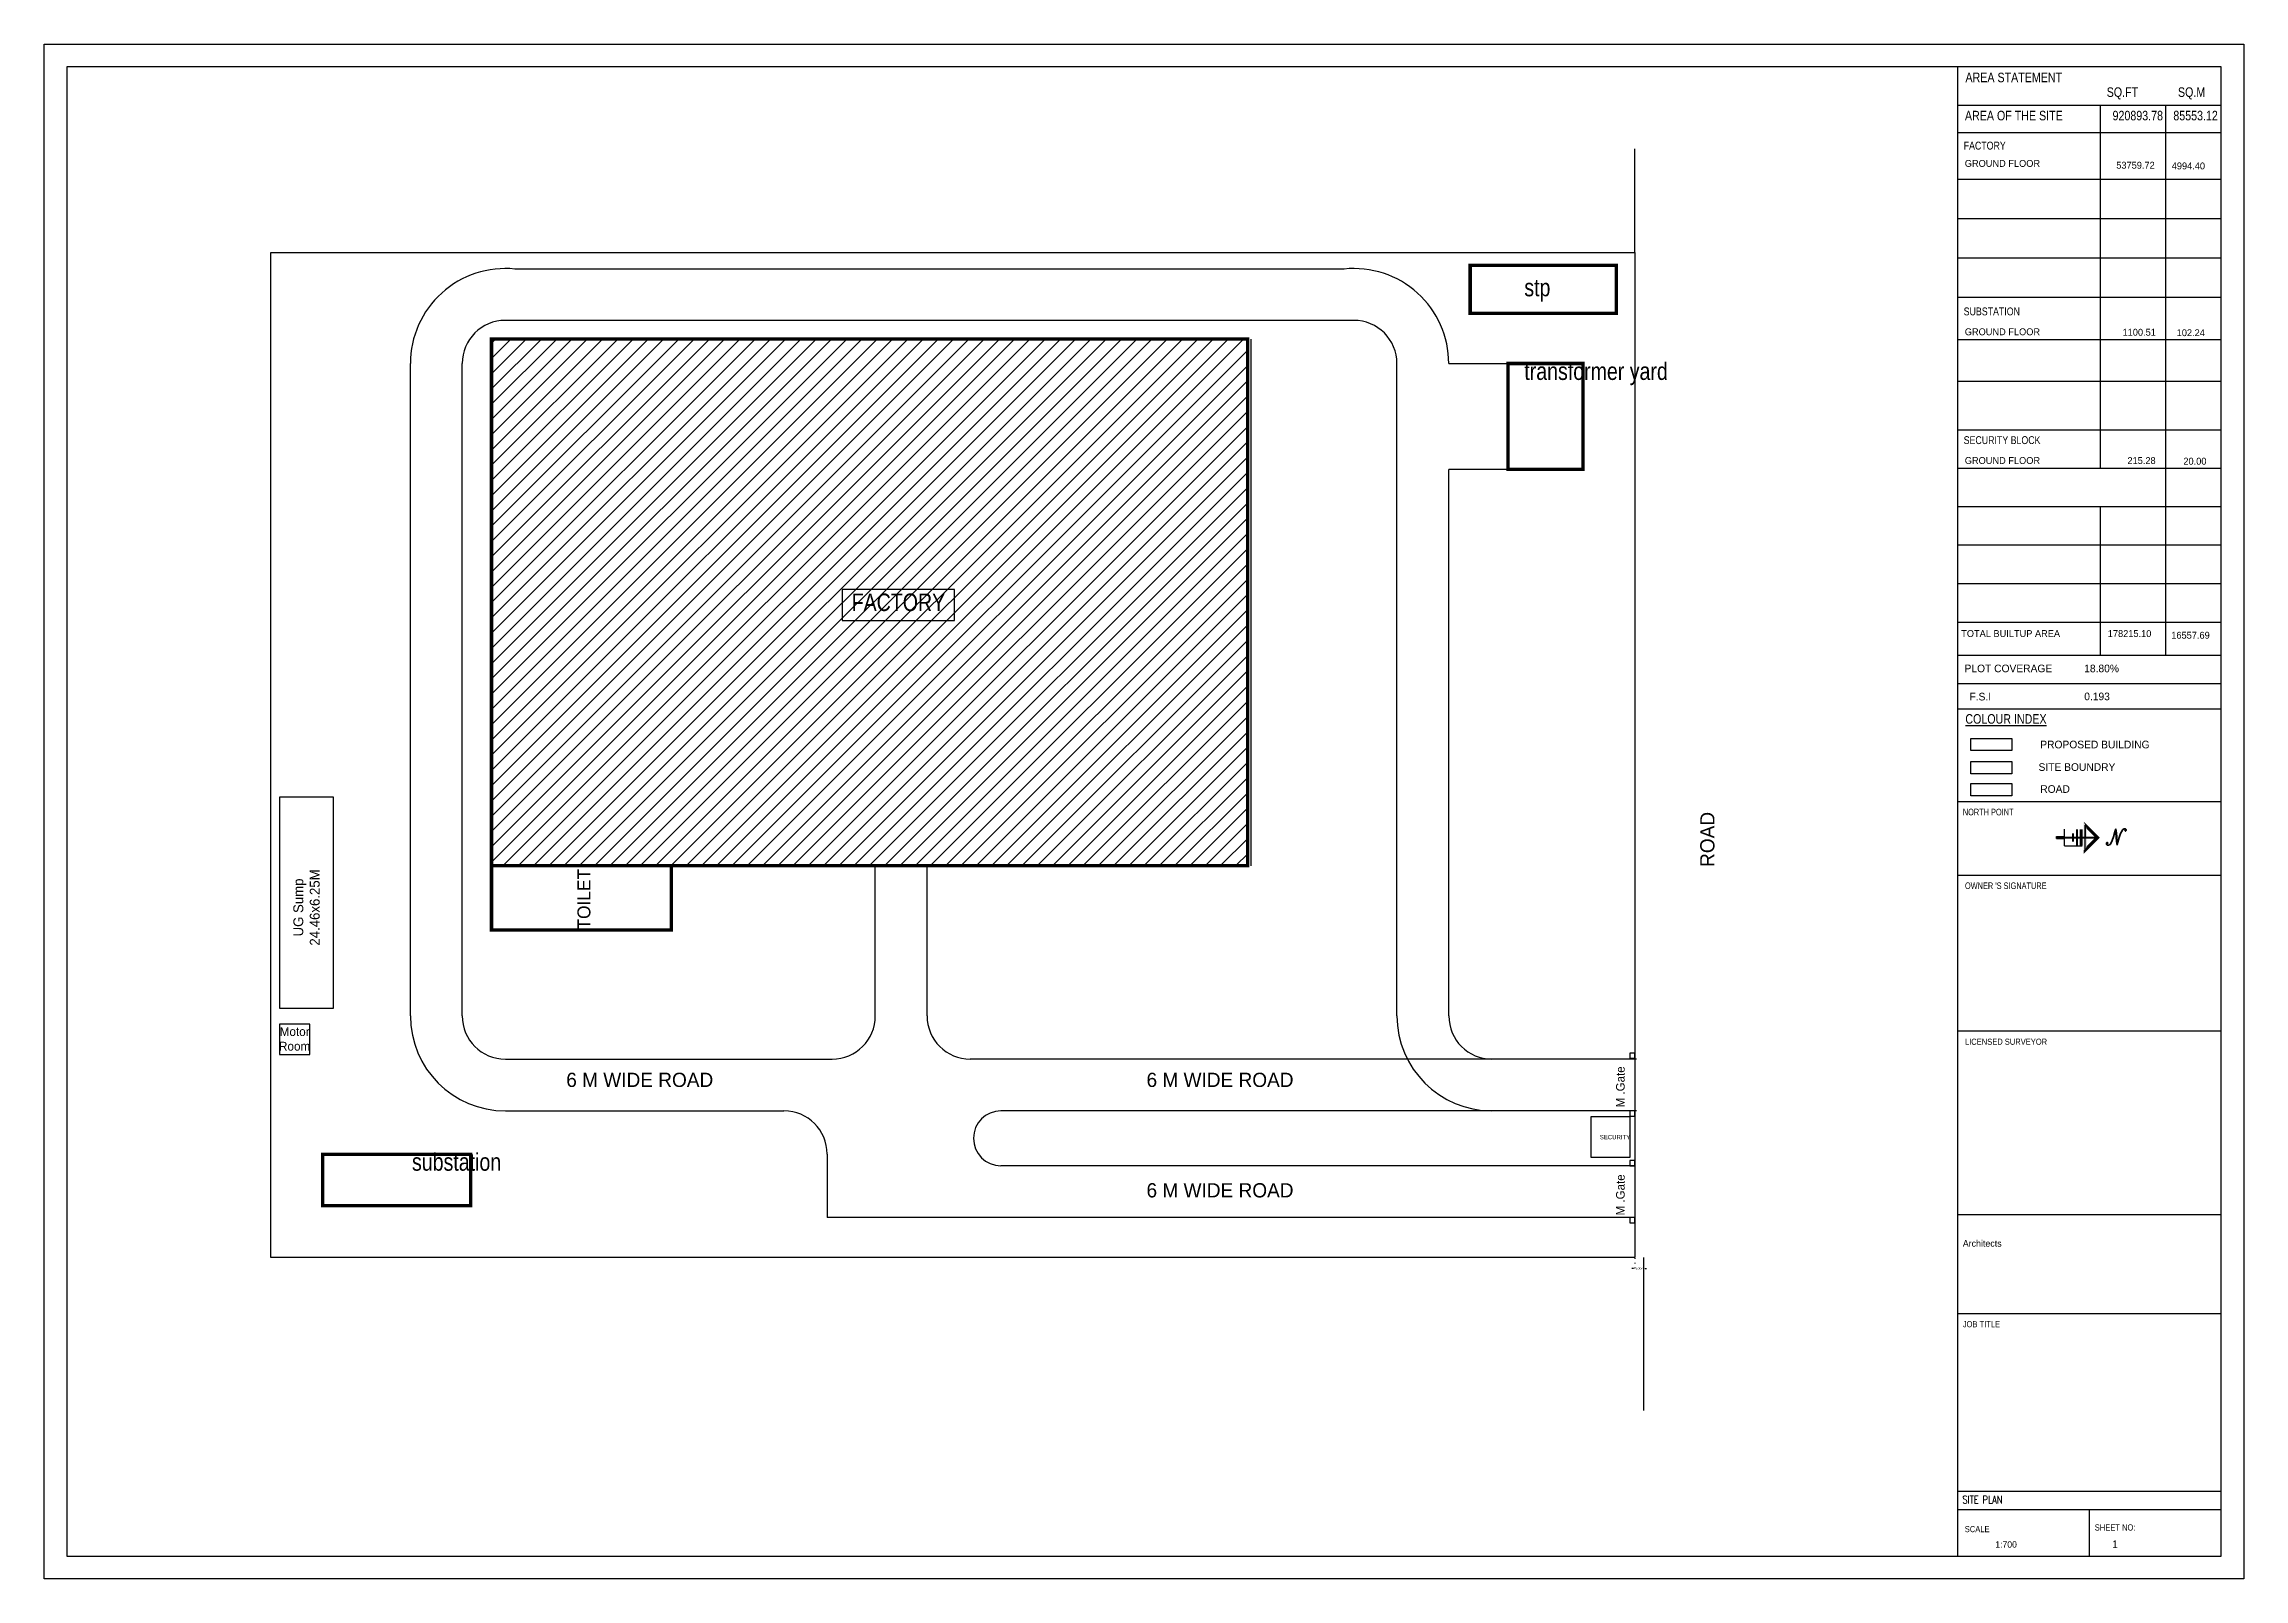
# Model space of a CAD drawing. Header units: metres. Extents: x 1422408 to 2267428, y 4130 to 80428.
# Drawn here: x 2266889.3 to 2267144.1, y 4130.2 to 4308 of the extents above; entities that cross this region are included whole.
import ezdxf
from ezdxf.enums import TextEntityAlignment as Align

# ---------------------------------------------------------------- set-up
doc = ezdxf.new("R2010")
doc.units = ezdxf.units.M
doc.header["$LTSCALE"] = 3.5
doc.header["$MEASUREMENT"] = 0
doc.linetypes.add('DOT2', pattern=[0.125, 0, -0.125])
doc.layers.get('0').update_dxf_attribs({"linetype": 'CONTINUOUS'})
doc.layers.get('DEFPOINTS').update_dxf_attribs({"linetype": 'CONTINUOUS'})
for name, color, linetype in [('DIM1', 5, 'CONTINUOUS'), ('ED', 30, 'CONTINUOUS'), ('exis-lay', 2, 'CONTINUOUS'), ('HAT', 15, 'CONTINUOUS'), ('HATCH', 15, 'CONTINUOUS'), ('LVLS', 7, 'CONTINUOUS'), ('PLINTH', 251, 'CONTINUOUS'), ('ROAD', 83, 'CONTINUOUS'), ('SURRENDER_ROAD_WIDTH', 2, 'CONTINUOUS'), ('TEXT', 4, 'CONTINUOUS'), ('TEXT1', 7, 'CONTINUOUS'), ('TITLE', 7, 'CONTINUOUS'), ('WAL', 1, 'CONTINUOUS'), ('WALL', 125, 'CONTINUOUS')]:
    doc.layers.add(name, color=color, linetype=linetype)
doc.styles.add('A', font='arial.ttf', dxfattribs={"width": 0.9, "height": 7.5})
doc.styles.add('ID', font='GOTHIC.TTF', dxfattribs={"width": 0.85})
doc.styles.add('J2', font='swissel.ttf', dxfattribs={"height": 4.75})
doc.styles.add('SCRIPTC', font='scriptc_.ttf', dxfattribs={"height": 48})
doc.styles.add('TITLE1', font='romanc__.ttf', dxfattribs={"width": 0.75, "height": 0.2})
doc.styles.add('USA TEXT', font='GOTHIC.TTF')
doc.dimstyles.get("Standard").update_dxf_attribs({"dimtxt": 0.18, "dimasz": 0.18, "dimexe": 0.18, "dimexo": 0.0625, "dimgap": 0.09, "dimtad": 0, "dimtih": 1, "dimtoh": 1, "dimdec": 4, "dimzin": 0, "dimdsep": 46, "dimtxsty": 'Standard', "dimcen": 0.09, "dimadec": 0, "dimazin": 0, "dimtfac": 1, "dimtdec": 4, "dimtofl": 0, "dimtmove": 0, "dimatfit": 3, "dimfxl": 1, "dimtolj": 1, "dimtzin": 0, "dimarcsym": 0})

# ---------------------------------------------------------------- blocks, each defined once
blk = doc.blocks.new('*D359')
at = {"layer": 'DEFPOINTS', "color": 0, "transparency": 16777216}
for p in [(2267073.57, 4167.43), (2267074.57, 4167.43), (2267074.57, 4166.17)]:
    blk.add_point(p, dxfattribs=at)
at = {"layer": 'SURRENDER_ROAD_WIDTH', "color": 0, "lineweight": -2, "transparency": 16777216}
for p, q in [((2267073.39, 4166.17), (2267073.21, 4166.17)), ((2267074.75, 4166.17), (2267074.93, 4166.17))]:
    blk.add_line(p, q, dxfattribs=at)
at = {"layer": 'SURRENDER_ROAD_WIDTH', "color": 0, "linetype": 'DOT2', "lineweight": -2, "transparency": 16777216}
for p, q in [((2267073.57, 4167.37), (2267073.57, 4165.99)), ((2267074.57, 4167.37), (2267074.57, 4165.99))]:
    blk.add_line(p, q, dxfattribs=at)
at = {"layer": 'SURRENDER_ROAD_WIDTH', "color": 0, "transparency": 16777216}
for points in [[(2267073.39, 4166.2), (2267073.39, 4166.14), (2267073.57, 4166.17)], [(2267074.75, 4166.2), (2267074.75, 4166.14), (2267074.57, 4166.17)]]:
    blk.add_solid(points, dxfattribs=at)
at = {"layer": 'SURRENDER_ROAD_WIDTH', "color": 0, "transparency": 16777216, "insert": (2267074.07, 4166.17), "char_height": 0.18, "attachment_point": 5}
blk.add_mtext('\\A1;1.0000', dxfattribs=at)

msp = doc.modelspace()

# ---------------------------------------------------------------- hatches: boundary and pattern name
at = {"layer": 'HAT'}
h = msp.add_hatch(dxfattribs=at)
h.set_pattern_fill('ANSI31', color=256, scale=10)
h.set_pattern_definition([(45, (2261844.8244, -1005.0673), (-0.88388348, 0.88388348), [])])
h.paths.add_polyline_path([(2266941.14183, 4273.8119), (2267028.72997, 4273.8119), (2267028.72997, 4212.8219), (2266941.14183, 4212.8219)])

# ---------------------------------------------------------------- linework, layer by layer
for p, q in [((2267125.73238, 4217.50601), (2267125.73238, 4216.0747)), ((2267125.73238, 4217.50601), (2267127.16369, 4216.0747)), ((2267125.73238, 4214.64338), (2267125.73238, 4217.50601)), ((2267125.73238, 4216.0747), (2267122.39266, 4216.0747)), ((2267127.16369, 4216.0747), (2267125.73238, 4214.64338))]:
    msp.add_line(p, q)
at = {"color": 1}
for p, q in [((2267122.39266, 4215.95542), (2267122.39266, 4216.19397)), ((2267122.39266, 4216.19397), (2267123.34687, 4216.19397)), ((2267122.39266, 4215.95542), (2267123.34687, 4215.95542)), ((2267123.34687, 4215.12049), (2267123.34687, 4217.0289)), ((2267123.34687, 4215.12049), (2267125.39116, 4215.12049))]:
    msp.add_line(p, q, dxfattribs=at)
for points in [[(2266981.73738, 4241.22888), (2266994.78484, 4241.22888), (2266994.78484, 4244.79717), (2266981.73738, 4244.79717)], [(2266916.58883, 4196.29625), (2266922.83723, 4196.29625), (2266922.83723, 4220.75645), (2266916.58883, 4220.75645)]]:
    msp.add_lwpolyline(points, close=True)
at = {"const_width": 0.23855}
msp.add_lwpolyline([(2267123.34687, 4216.0747), (2267127.16087, 4216.0747)], dxfattribs=at)
at = {"color": 5}
msp.add_lwpolyline([(2266920.09403, 4190.94656), (2266920.09403, 4194.45176), (2266916.58883, 4194.45176), (2266916.58883, 4190.94656)], close=True, dxfattribs=at)
at = {"elevation": 0}
msp.add_lwpolyline([(2267068.51154, 4183.76342), (2267072.97154, 4183.76342), (2267072.97154, 4179.03842), (2267068.51154, 4179.03842)], close=True, dxfattribs=at)
for points in [[(2267125.55347, 4217.93794), (2267125.9113, 4217.07407), (2267127.41672, 4216.0747), (2267126.91067, 4216.0747)], [(2267125.55347, 4214.64338), (2267125.9113, 4214.64338), (2267125.55347, 4217.93794), (2267125.9113, 4217.07407)], [(2267124.1818, 4216.5518), (2267124.42035, 4216.5518), (2267124.1818, 4216.5518), (2267124.42035, 4216.5518)], [(2267124.1818, 4215.59759), (2267124.42035, 4215.59759), (2267124.1818, 4216.5518), (2267124.42035, 4216.5518)], [(2267124.6589, 4215.12049), (2267124.89745, 4215.12049), (2267124.6589, 4217.0289), (2267124.89745, 4217.0289)], [(2267124.6589, 4217.0289), (2267124.89745, 4217.0289), (2267124.6589, 4217.0289), (2267124.89745, 4217.0289)], [(2267125.07637, 4215.12049), (2267125.43419, 4215.12049), (2267125.07637, 4217.0289), (2267125.43419, 4217.0289)], [(2267125.07637, 4217.0289), (2267125.43419, 4217.0289), (2267125.07637, 4217.0289), (2267125.43419, 4217.0289)], [(2267127.41672, 4216.0747), (2267126.91067, 4216.0747), (2267125.55347, 4214.21145), (2267125.9113, 4215.07532)], [(2267125.55347, 4214.21145), (2267125.9113, 4215.07532), (2267125.55347, 4214.64338), (2267125.9113, 4214.64338)]]:
    msp.add_trace(points)
at = {"color": 1}
msp.add_trace([(2267123.34687, 4217.0289), (2267125.25528, 4217.0289), (2267123.34687, 4217.0289), (2267125.25528, 4217.0289)], dxfattribs=at)
at = {"layer": 'DIM1'}
for points in [[(2267112.47479, 4227.54253), (2267117.231, 4227.54253), (2267117.231, 4226.13677), (2267112.47479, 4226.13677)], [(2267112.47479, 4224.86489), (2267117.231, 4224.86489), (2267117.231, 4223.45913), (2267112.47479, 4223.45913)], [(2267112.47479, 4222.32114), (2267117.231, 4222.32114), (2267117.231, 4220.91538), (2267112.47479, 4220.91538)]]:
    msp.add_lwpolyline(points, close=True, dxfattribs=at)
at = {"layer": 'ED'}
for p, q in [((2267073.57154, 4283.8119), (2267073.57154, 4295.84448)), ((2267074.57154, 4167.43103), (2267074.57154, 4149.71159))]:
    msp.add_line(p, q, dxfattribs=at)
at = {"layer": 'exis-lay'}
msp.add_lwpolyline([(2266889.31131, 4307.97701), (2267144.11808, 4307.97701), (2267144.11808, 4130.20484), (2266889.31131, 4130.20484)], close=True, dxfattribs=at)
at = {"layer": 'HATCH'}
msp.add_lwpolyline([(2266915.58883, 4283.8119), (2267073.57154, 4283.8119), (2267073.57154, 4167.43103), (2266915.58883, 4167.43103)], close=True, dxfattribs=at)
at = {"layer": 'HATCH', "elevation": 0.00085}
for points in [[(2267072.97154, 4190.51885), (2267073.57154, 4190.51885), (2267073.57154, 4191.11885), (2267072.97154, 4191.11885)], [(2267072.97154, 4183.81879), (2267073.57154, 4183.81879), (2267073.57154, 4184.41879), (2267072.97154, 4184.41879)], [(2267072.97154, 4178.066), (2267073.57154, 4178.066), (2267073.57154, 4178.666), (2267072.97154, 4178.666)], [(2267072.97154, 4171.466), (2267073.57154, 4171.466), (2267073.57154, 4172.066), (2267072.97154, 4172.066)]]:
    msp.add_lwpolyline(points, close=True, dxfattribs=at)
at = {"layer": 'PLINTH', "ltscale": 2}
msp.add_line((2267029.10497, 4273.8119), (2267029.10497, 4212.80419), dxfattribs=at)
at = {"layer": 'ROAD'}
for p, q in [((2267039.90442, 4281.91585), (2266943.86246, 4281.91585)), ((2267041.0169, 4275.97225), (2266942.74997, 4275.97225)), ((2266931.74997, 4195.41872), (2266931.74997, 4270.97213)), ((2266937.74997, 4195.41879), (2266937.74997, 4270.97225)), ((2267046.0169, 4195.41879), (2267046.0169, 4270.97225)), ((2267052.0169, 4270.97225), (2267058.85765, 4270.97225)), ((2267052.0169, 4195.41879), (2267052.0169, 4258.70286)), ((2267058.85765, 4258.70286), (2267052.0169, 4258.70286)), ((2266985.59204, 4195.41879), (2266985.59204, 4212.8219)), ((2266991.59204, 4195.41879), (2266991.59204, 4212.8219)), ((2266942.74997, 4190.41879), (2266980.59204, 4190.41879)), ((2267073.7618, 4190.41879), (2266996.59204, 4190.41879)), ((2266942.74997, 4184.41879), (2266975.01694, 4184.41879)), ((2267073.7618, 4184.41879), (2267000.13757, 4184.41879)), ((2266980.01694, 4179.41879), (2266980.01694, 4172.066)), ((2267073.57154, 4178.066), (2267000.13757, 4178.066)), ((2267073.57154, 4172.066), (2266980.01694, 4172.066))]:
    msp.add_line(p, q, dxfattribs=at)
for centre, radius, start, end in [((2266942.74997, 4270.97225, -0.00003), 11, 84.1954765, 180.0006064), ((2267041.0169, 4270.97225, 0), 11, 0, 95.8045235), ((2266942.74997, 4270.97225, -0.00003), 5, 90, 180), ((2267041.0169, 4270.97225, 0), 5, 0, 90), ((2266942.74997, 4195.41879, -0.00015), 11, 180, 270), ((2266942.74997, 4195.41879, -0.00015), 5, 180, 270), ((2266980.59204, 4195.41879), 5, 270, 0), ((2266996.59204, 4195.41879), 5, 180, 270), ((2267057.0169, 4195.41879), 11, 180, 270), ((2267057.0169, 4195.41879), 5, 180, 270), ((2266975.01694, 4179.41879), 5, 0, 90), ((2267000.13757, 4181.2424, -0.00039), 3.1764, 90, 270)]:
    msp.add_arc(centre, radius, start, end, dxfattribs=at)
at = {"layer": 'TITLE', "color": 6}
msp.add_line((2267110.94984, 4305.3434), (2267110.94984, 4132.83845), dxfattribs=at)
at = {"layer": 'TITLE', "color": 1}
for p, q in [((2267110.94984, 4237.21111), (2267141.48447, 4237.21111)), ((2267110.94984, 4233.91707), (2267141.48447, 4233.91707)), ((2267110.94984, 4230.99426), (2267141.48447, 4230.99426)), ((2267110.94984, 4230.99426), (2267141.48447, 4230.99426)), ((2267110.94984, 4220.23553), (2267141.48447, 4220.23553)), ((2267110.94984, 4211.71884), (2267141.48447, 4211.71884)), ((2267110.94984, 4193.67679), (2267141.48447, 4193.67679)), ((2267110.94984, 4172.40152), (2267141.48447, 4172.40152)), ((2267110.94984, 4160.95103), (2267141.48447, 4160.95103))]:
    msp.add_line(p, q, dxfattribs=at)
at = {"layer": 'TITLE', "color": 9}
for p, q in [((2267110.94984, 4140.37723), (2267141.48447, 4140.37723)), ((2267110.94984, 4138.23842), (2267141.48447, 4138.23842)), ((2267126.21715, 4132.83845), (2267126.21715, 4138.23842))]:
    msp.add_line(p, q, dxfattribs=at)
at = {"layer": 'WAL', "linetype": 'Continuous', "ltscale": 0.25}
for p, q in [((2267141.48447, 4300.87335), (2267110.94984, 4300.87335)), ((2267127.46571, 4300.87335), (2267127.46571, 4258.81574)), ((2267135.01594, 4300.87335), (2267135.01594, 4237.21111)), ((2267141.48447, 4297.6732), (2267110.94984, 4297.6732)), ((2267141.48447, 4292.27718), (2267110.94984, 4292.27718)), ((2267141.48447, 4287.72801), (2267110.94984, 4287.72801)), ((2267141.48447, 4283.17885), (2267110.94984, 4283.17885)), ((2267141.48447, 4278.62969), (2267110.94984, 4278.62969)), ((2267141.48447, 4273.72229), (2267110.94984, 4273.72229)), ((2267141.48447, 4268.88035), (2267110.94984, 4268.88035)), ((2267141.48447, 4263.26256), (2267110.94984, 4263.26256)), ((2267141.48447, 4258.81574), (2267110.94984, 4258.81574)), ((2267141.48447, 4254.36892), (2267110.94984, 4254.36892)), ((2267127.46571, 4254.36892), (2267127.46571, 4237.21111)), ((2267141.48447, 4249.9221), (2267110.94984, 4249.9221)), ((2267141.48447, 4245.47528), (2267110.94984, 4245.47528)), ((2267110.94984, 4241.02846), (2267141.48447, 4241.02846))]:
    msp.add_line(p, q, dxfattribs=at)
msp.add_lwpolyline([(2266891.94492, 4305.3434), (2266891.94492, 4132.83845), (2267141.48447, 4132.83845), (2267141.48447, 4305.3434)], close=True, dxfattribs=at)
at = {"layer": 'WALL', "color": 2, "const_width": 0.39245}
for points in [[(2267054.4899, 4276.7785), (2267071.43542, 4276.7785), (2267071.43542, 4282.33234), (2267054.4899, 4282.33234)], [(2266941.14183, 4273.8119), (2267028.72997, 4273.8119), (2267028.72997, 4212.8219), (2266941.14183, 4212.8219)], [(2267058.85765, 4258.70286), (2267067.57154, 4258.70286), (2267067.57154, 4270.97225), (2267058.85765, 4270.97225)], [(2266961.97183, 4205.3619), (2266961.97183, 4212.8219), (2266941.14183, 4212.8219), (2266941.14183, 4205.3619)], [(2266921.58883, 4173.43103), (2266938.74383, 4173.43103), (2266938.74383, 4179.39103), (2266921.58883, 4179.39103)]]:
    msp.add_lwpolyline(points, close=True, dxfattribs=at)

# ---------------------------------------------------------------- texts
at = {"style": 'SCRIPTC'}
msp.add_text('N', height=1.90841, dxfattribs=at).set_placement((2267129.29948, 4215.17262), align=Align.CENTER)
at = {"insert": (2266919.72668, 4207.97476), "char_height": 1.143, "attachment_point": 5, "rotation": 90}
msp.add_mtext('UG Sump\\P24.46x6.25M', dxfattribs=at)
at = {"insert": (2266918.34143, 4192.74916), "char_height": 1.016, "attachment_point": 5}
msp.add_mtext('Motor \\PRoom', dxfattribs=at)
at = {"layer": 'LVLS', "style": 'USA TEXT'}
for p in [(2267072.38852, 4184.82144), (2267072.38852, 4172.31219)]:
    msp.add_text('M .Gate', height=1, rotation=90, dxfattribs=at).set_placement(p)
at = {"layer": 'TEXT', "color": 0, "style": 'ID'}
msp.add_text('ROAD', height=1.64864, rotation=90, dxfattribs=at).set_placement((2267082.78756, 4212.67432))
at = {"layer": 'TEXT', "color": 3, "style": 'USA TEXT'}
msp.add_text('TOILET', height=1.5, rotation=90, dxfattribs=at).set_placement((2266952.59349, 4205.41881, -9999.999))
at = {"layer": 'TEXT', "color": 0, "style": 'ID'}
for p in [(2266949.79935, 4187.18818), (2267017.00785, 4187.18818), (2267017.00785, 4174.39812)]:
    msp.add_text('6 M WIDE ROAD', height=1.64864, dxfattribs=at).set_placement(p)
at = {"layer": 'TEXT1', "style": 'J2', "width": 0.96}
for s, height, p in [('GROUND FLOOR      ', 0.7962712, (2267111.77819, 4293.75021)), ('53759.72', 0.796271, (2267129.32534, 4293.53721)), ('4994.40', 0.796271, (2267135.7467, 4293.45945)), ('GROUND FLOOR      ', 0.7962712, (2267111.77819, 4274.24825)), ('1100.51', 0.796271, (2267130.05292, 4274.1964)), ('102.24', 0.796271, (2267136.32128, 4274.14169)), ('GROUND FLOOR      ', 0.7962712, (2267111.77819, 4259.34125)), ('215.28', 0.796271, (2267130.61714, 4259.33715)), ('20.00', 0.796271, (2267137.09667, 4259.26239)), ('TOTAL BUILTUP AREA', 0.7962712, (2267111.36339, 4239.30152)), ('178215.10', 0.796271, (2267128.34111, 4239.30152)), ('16557.69', 0.796271, (2267135.69706, 4239.10416)), ('PLOT COVERAGE', 0.8847457, (2267111.7526, 4235.21657)), ('18.80%%%', 0.884746, (2267125.6132, 4235.21657)), ('F.S.I', 0.884746, (2267112.31824, 4231.95258)), ('0.193', 0.884746, (2267125.6132, 4231.97772)), ('PROPOSED BUILDING', 0.8847457, (2267120.52205, 4226.40614)), ('PROPOSED BUILDING', 0.8847457, (2267120.52205, 4226.40614)), ('SITE BOUNDRY', 0.8847457, (2267120.32109, 4223.79544)), ('ROAD', 0.884746, (2267120.52205, 4221.25169))]:
    msp.add_text(s, height=height, dxfattribs=at).set_placement(p)
at = {"layer": 'TITLE', "color": 3, "style": 'A'}
for s, height, width, p in [('AREA STATEMENT', 1.1059322, 0.8, (2267111.85786, 4303.55217)), ('SQ.FT', 1.105932, 0.8, (2267128.21537, 4301.85241)), ('SQ.M', 1.105932, 0.8, (2267136.46916, 4301.85241)), ('AREA OF THE SITE', 1.1059322, 0.8, (2267111.79651, 4299.13344)), ('920893.78', 1.105932, 0.8, (2267128.89338, 4299.13344)), ('85553.12', 1.105932, 0.8, (2267135.93201, 4299.13344)), ('FACTORY', 0.912394, 0.8, (2267111.65306, 4295.75221)), ('stp', 2.027542, 0.8, (2267060.76255, 4278.75912)), ('SUBSTATION', 0.912394, 0.8, (2267111.65306, 4276.55092)), ('transformer yard', 2.0275423, 0.8, (2267060.76255, 4269.06976)), ('SECURITY BLOCK', 0.9123941, 0.8, (2267111.65306, 4261.64392)), ('FACTORY', 2.027542, 0.8, (2266982.8569, 4242.30639)), ('%%UCOLOUR INDEX', 1.1059322, 0.8, (2267111.84539, 4229.25958)), ('NORTH POINT', 0.7633658, 0.8, (2267111.54987, 4218.64599)), ("OWNER 'S SIGNATURE", 0.7633658, 0.8, (2267111.8002, 4210.11213)), ('LICENSED SURVEYOR', 0.7156555, 0.8, (2267111.8002, 4192.07008)), ('SECURITY', 0.5, 0.8, (2267069.50398, 4181.12986)), ('substation', 2.027542, 0.8, (2266931.93484, 4177.48855)), ('Architects', 0.763366, 0.96, (2267111.54987, 4168.68705)), ('JOB TITLE', 0.715655, 0.8, (2267111.54987, 4159.36142)), ('SCALE', 0.715655, 0.8, (2267111.78146, 4135.6277)), ('SHEET NO:', 0.715655, 0.8, (2267126.83391, 4135.81749))]:
    msp.add_text(s, height=height, dxfattribs=dict(at, width=width)).set_placement(p)
at = {"layer": 'TITLE', "color": 5, "style": 'TITLE1', "width": 0.75}
msp.add_text('SITE PLAN', height=0.916039, dxfattribs=at).set_placement((2267111.52167, 4138.93227))
at = {"layer": 'TITLE', "color": 2, "style": 'A', "width": 0.96}
for s, height, p in [('1:700', 0.745474, (2267115.31234, 4133.83376)), ('1', 0.89457, (2267128.85286, 4133.78054))]:
    msp.add_text(s, height=height, dxfattribs=at).set_placement(p)

# ---------------------------------------------------------------- dimensions: what is measured, and where the dimension line sits
at = {"layer": 'SURRENDER_ROAD_WIDTH'}
dim = msp.add_linear_dim(base=(2267074.57154, 4166.17038), p1=(2267073.57154, 4167.43103), p2=(2267074.57154, 4167.43103), dimstyle='Standard', override={"dimfxl": 0}, dxfattribs=at)
dim.commit()
dim.dimension.update_dxf_attribs({"geometry": '*D359', "text_midpoint": (2267074.07154, 4166.17038)})

doc.saveas('drawing.dxf')
